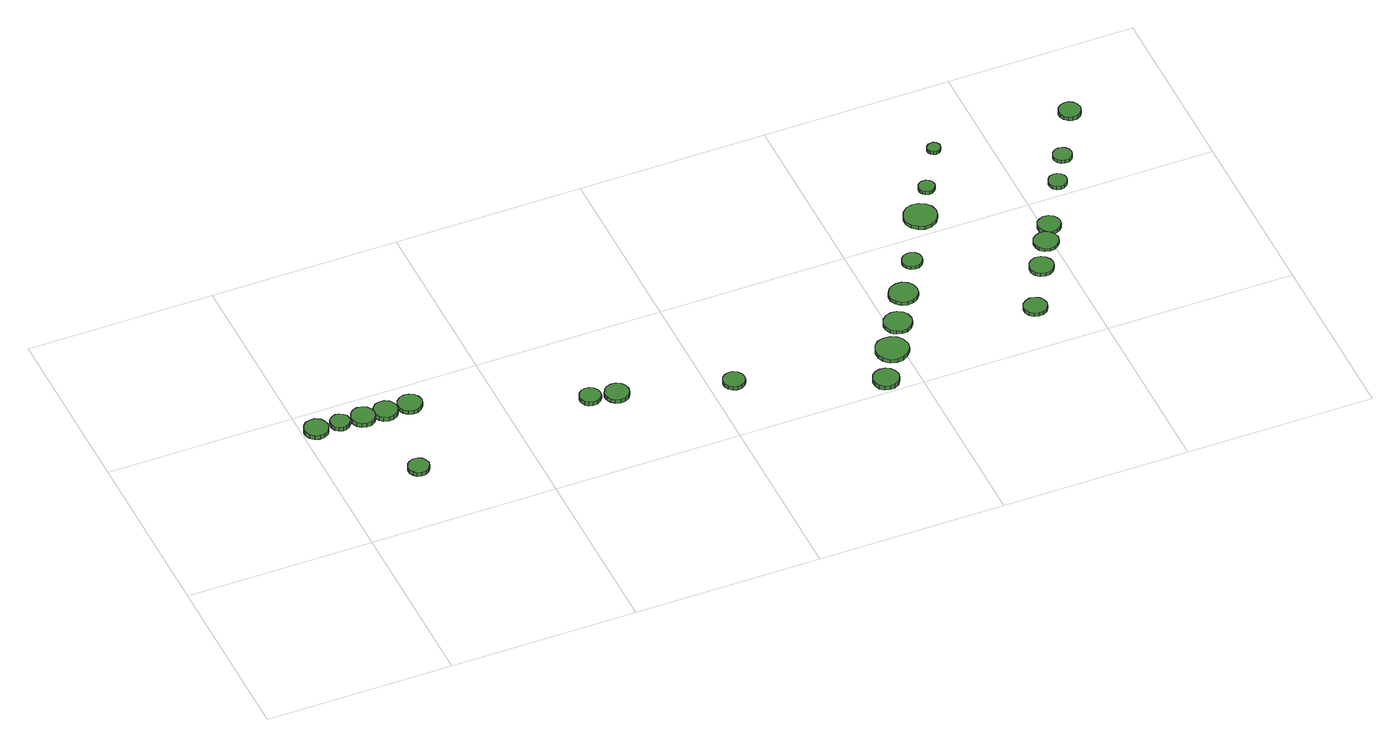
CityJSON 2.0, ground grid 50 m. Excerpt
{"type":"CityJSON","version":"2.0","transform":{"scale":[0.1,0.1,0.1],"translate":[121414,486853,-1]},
"CityObjects":{
"tree1":{"type":"SolitaryVegetationObject","attributes":{"function":"something"},"geometry":[{"type":"MultiSurface","lod":"1","boundaries":[[[0,1,2,3,4,5,6,7,8,9,10,11,12,13,14]],[[15,16,17,18,19,20,21,22,23,24,25,26,27,28,29]],[[0,29,28,1]],[[1,28,27,2]],[[2,27,26,3]],[[3,26,25,4]],[[4,25,24,5]],[[5,24,23,6]],[[6,23,22,7]],[[7,22,21,8]],[[8,21,20,9]],[[9,20,19,10]],[[10,19,18,11]],[[11,18,17,12]],[[12,17,16,13]],[[13,16,15,14]],[[14,15,29,0]]]}]},
"tree2":{"type":"SolitaryVegetationObject","attributes":{"function":"something"},"geometry":[{"type":"MultiSurface","lod":"1","boundaries":[[[30,31,32,33,34,35,36,37,38,39,40,41,42,43,44]],[[45,46,47,48,49,50,51,52,53,54,55,56,57,58,59]],[[30,59,58,31]],[[31,58,57,32]],[[32,57,56,33]],[[33,56,55,34]],[[34,55,54,35]],[[35,54,53,36]],[[36,53,52,37]],[[37,52,51,38]],[[38,51,50,39]],[[39,50,49,40]],[[40,49,48,41]],[[41,48,47,42]],[[42,47,46,43]],[[43,46,45,44]],[[44,45,59,30]]]}]},
"tree3":{"type":"SolitaryVegetationObject","attributes":{"function":"something"},"geometry":[{"type":"MultiSurface","lod":"1","boundaries":[[[60,61,62,63,64,65,66,67,68,69,70,71,72,73,74]],[[75,76,77,78,79,80,81,82,83,84,85,86,87,88,89]],[[60,89,88,61]],[[61,88,87,62]],[[62,87,86,63]],[[63,86,85,64]],[[64,85,84,65]],[[65,84,83,66]],[[66,83,82,67]],[[67,82,81,68]],[[68,81,80,69]],[[69,80,79,70]],[[70,79,78,71]],[[71,78,77,72]],[[72,77,76,73]],[[73,76,75,74]],[[74,75,89,60]]]}]},
"tree4":{"type":"SolitaryVegetationObject","attributes":{"function":"something"},"geometry":[{"type":"MultiSurface","lod":"1","boundaries":[[[90,91,92,93,94,95,96,97,98,99,100,101,102,103,104]],[[105,106,107,108,109,110,111,112,113,114,115,116,117,118,119]],[[90,119,118,91]],[[91,118,117,92]],[[92,117,116,93]],[[93,116,115,94]],[[94,115,114,95]],[[95,114,113,96]],[[96,113,112,97]],[[97,112,111,98]],[[98,111,110,99]],[[99,110,109,100]],[[100,109,108,101]],[[101,108,107,102]],[[102,107,106,103]],[[103,106,105,104]],[[104,105,119,90]]]}]},
"tree5":{"type":"SolitaryVegetationObject","attributes":{"function":"something"},"geometry":[{"type":"MultiSurface","lod":"1","boundaries":[[[120,121,122,123,124,125,126,127,128,129,130,131,132,133,134]],[[135,136,137,138,139,140,141,142,143,144,145,146,147,148,149]],[[120,149,148,121]],[[121,148,147,122]],[[122,147,146,123]],[[123,146,145,124]],[[124,145,144,125]],[[125,144,143,126]],[[126,143,142,127]],[[127,142,141,128]],[[128,141,140,129]],[[129,140,139,130]],[[130,139,138,131]],[[131,138,137,132]],[[132,137,136,133]],[[133,136,135,134]],[[134,135,149,120]]]}]},
"tree6":{"type":"SolitaryVegetationObject","attributes":{"function":"something"},"geometry":[{"type":"MultiSurface","lod":"1","boundaries":[[[150,151,152,153,154,155,156,157,158,159,160,161,162,163,164]],[[165,166,167,168,169,170,171,172,173,174,175,176,177,178,179]],[[150,179,178,151]],[[151,178,177,152]],[[152,177,176,153]],[[153,176,175,154]],[[154,175,174,155]],[[155,174,173,156]],[[156,173,172,157]],[[157,172,171,158]],[[158,171,170,159]],[[159,170,169,160]],[[160,169,168,161]],[[161,168,167,162]],[[162,167,166,163]],[[163,166,165,164]],[[164,165,179,150]]]}]},
"tree7":{"type":"SolitaryVegetationObject","attributes":{"function":"something"},"geometry":[{"type":"MultiSurface","lod":"1","boundaries":[[[180,181,182,183,184,185,186,187,188,189,190,191,192,193,194]],[[195,196,197,198,199,200,201,202,203,204,205,206,207,208,209]],[[180,209,208,181]],[[181,208,207,182]],[[182,207,206,183]],[[183,206,205,184]],[[184,205,204,185]],[[185,204,203,186]],[[186,203,202,187]],[[187,202,201,188]],[[188,201,200,189]],[[189,200,199,190]],[[190,199,198,191]],[[191,198,197,192]],[[192,197,196,193]],[[193,196,195,194]],[[194,195,209,180]]]}]},
"tree8":{"type":"SolitaryVegetationObject","attributes":{"function":"something"},"geometry":[{"type":"MultiSurface","lod":"1","boundaries":[[[210,211,212,213,214,215,216,217,218,219,220,221,222,223,224]],[[225,226,227,228,229,230,231,232,233,234,235,236,237,238,239]],[[210,239,238,211]],[[211,238,237,212]],[[212,237,236,213]],[[213,236,235,214]],[[214,235,234,215]],[[215,234,233,216]],[[216,233,232,217]],[[217,232,231,218]],[[218,231,230,219]],[[219,230,229,220]],[[220,229,228,221]],[[221,228,227,222]],[[222,227,226,223]],[[223,226,225,224]],[[224,225,239,210]]]}]},
"tree9":{"type":"SolitaryVegetationObject","attributes":{"function":"something"},"geometry":[{"type":"MultiSurface","lod":"1","boundaries":[[[240,241,242,243,244,245,246,247,248,249,250,251,252,253,254]],[[255,256,257,258,259,260,261,262,263,264,265,266,267,268,269]],[[240,269,268,241]],[[241,268,267,242]],[[242,267,266,243]],[[243,266,265,244]],[[244,265,264,245]],[[245,264,263,246]],[[246,263,262,247]],[[247,262,261,248]],[[248,261,260,249]],[[249,260,259,250]],[[250,259,258,251]],[[251,258,257,252]],[[252,257,256,253]],[[253,256,255,254]],[[254,255,269,240]]]}]},
"tree10":{"type":"SolitaryVegetationObject","attributes":{"function":"something"},"geometry":[{"type":"MultiSurface","lod":"1","boundaries":[[[270,271,272,273,274,275,276,277,278,279,280,281,282,283,284]],[[285,286,287,288,289,290,291,292,293,294,295,296,297,298,299]],[[270,299,298,271]],[[271,298,297,272]],[[272,297,296,273]],[[273,296,295,274]],[[274,295,294,275]],[[275,294,293,276]],[[276,293,292,277]],[[277,292,291,278]],[[278,291,290,279]],[[279,290,289,280]],[[280,289,288,281]],[[281,288,287,282]],[[282,287,286,283]],[[283,286,285,284]],[[284,285,299,270]]]}]},
"tree11":{"type":"SolitaryVegetationObject","attributes":{"function":"something"},"geometry":[{"type":"MultiSurface","lod":"1","boundaries":[[[300,301,302,303,304,305,306,307,308,309,310,311,312,313,314]],[[315,316,317,318,319,320,321,322,323,324,325,326,327,328,329]],[[300,329,328,301]],[[301,328,327,302]],[[302,327,326,303]],[[303,326,325,304]],[[304,325,324,305]],[[305,324,323,306]],[[306,323,322,307]],[[307,322,321,308]],[[308,321,320,309]],[[309,320,319,310]],[[310,319,318,311]],[[311,318,317,312]],[[312,317,316,313]],[[313,316,315,314]],[[314,315,329,300]]]}]},
"tree12":{"type":"SolitaryVegetationObject","attributes":{"function":"something"},"geometry":[{"type":"MultiSurface","lod":"1","boundaries":[[[330,331,332,333,334,335,336,337,338,339,340,341,342,343,344]],[[345,346,347,348,349,350,351,352,353,354,355,356,357,358,359]],[[330,359,358,331]],[[331,358,357,332]],[[332,357,356,333]],[[333,356,355,334]],[[334,355,354,335]],[[335,354,353,336]],[[336,353,352,337]],[[337,352,351,338]],[[338,351,350,339]],[[339,350,349,340]],[[340,349,348,341]],[[341,348,347,342]],[[342,347,346,343]],[[343,346,345,344]],[[344,345,359,330]]]}]},
"tree13":{"type":"SolitaryVegetationObject","attributes":{"function":"something"},"geometry":[{"type":"MultiSurface","lod":"1","boundaries":[[[360,361,362,363,364,365,366,367,368,369,370,371,372,373,374]],[[375,376,377,378,379,380,381,382,383,384,385,386,387,388,389]],[[360,389,388,361]],[[361,388,387,362]],[[362,387,386,363]],[[363,386,385,364]],[[364,385,384,365]],[[365,384,383,366]],[[366,383,382,367]],[[367,382,381,368]],[[368,381,380,369]],[[369,380,379,370]],[[370,379,378,371]],[[371,378,377,372]],[[372,377,376,373]],[[373,376,375,374]],[[374,375,389,360]]]}]},
"tree14":{"type":"SolitaryVegetationObject","attributes":{"function":"something"},"geometry":[{"type":"MultiSurface","lod":"1","boundaries":[[[390,391,392,393,394,395,396,397,398,399,400,401,402,403,404]],[[405,406,407,408,409,410,411,412,413,414,415,416,417,418,419]],[[390,419,418,391]],[[391,418,417,392]],[[392,417,416,393]],[[393,416,415,394]],[[394,415,414,395]],[[395,414,413,396]],[[396,413,412,397]],[[397,412,411,398]],[[398,411,410,399]],[[399,410,409,400]],[[400,409,408,401]],[[401,408,407,402]],[[402,407,406,403]],[[403,406,405,404]],[[404,405,419,390]]]}]},
"tree15":{"type":"SolitaryVegetationObject","attributes":{"function":"something"},"geometry":[{"type":"MultiSurface","lod":"1","boundaries":[[[420,421,422,423,424,425,426,427,428,429,430,431,432,433,434]],[[435,436,437,438,439,440,441,442,443,444,445,446,447,448,449]],[[420,449,448,421]],[[421,448,447,422]],[[422,447,446,423]],[[423,446,445,424]],[[424,445,444,425]],[[425,444,443,426]],[[426,443,442,427]],[[427,442,441,428]],[[428,441,440,429]],[[429,440,439,430]],[[430,439,438,431]],[[431,438,437,432]],[[432,437,436,433]],[[433,436,435,434]],[[434,435,449,420]]]}]},
"tree16":{"type":"SolitaryVegetationObject","attributes":{"function":"something"},"geometry":[{"type":"MultiSurface","lod":"1","boundaries":[[[450,451,452,453,454,455,456,457,458,459,460,461,462,463,464]],[[465,466,467,468,469,470,471,472,473,474,475,476,477,478,479]],[[450,479,478,451]],[[451,478,477,452]],[[452,477,476,453]],[[453,476,475,454]],[[454,475,474,455]],[[455,474,473,456]],[[456,473,472,457]],[[457,472,471,458]],[[458,471,470,459]],[[459,470,469,460]],[[460,469,468,461]],[[461,468,467,462]],[[462,467,466,463]],[[463,466,465,464]],[[464,465,479,450]]]}]},
"tree17":{"type":"SolitaryVegetationObject","attributes":{"function":"something"},"geometry":[{"type":"MultiSurface","lod":"1","boundaries":[[[480,481,482,483,484,485,486,487,488,489,490,491,492,493,494]],[[495,496,497,498,499,500,501,502,503,504,505,506,507,508,509]],[[480,509,508,481]],[[481,508,507,482]],[[482,507,506,483]],[[483,506,505,484]],[[484,505,504,485]],[[485,504,503,486]],[[486,503,502,487]],[[487,502,501,488]],[[488,501,500,489]],[[489,500,499,490]],[[490,499,498,491]],[[491,498,497,492]],[[492,497,496,493]],[[493,496,495,494]],[[494,495,509,480]]]}]},
"tree18":{"type":"SolitaryVegetationObject","attributes":{"function":"something"},"geometry":[{"type":"MultiSurface","lod":"1","boundaries":[[[510,511,512,513,514,515,516,517,518,519,520,521,522,523,524]],[[525,526,527,528,529,530,531,532,533,534,535,536,537,538,539]],[[510,539,538,511]],[[511,538,537,512]],[[512,537,536,513]],[[513,536,535,514]],[[514,535,534,515]],[[515,534,533,516]],[[516,533,532,517]],[[517,532,531,518]],[[518,531,530,519]],[[519,530,529,520]],[[520,529,528,521]],[[521,528,527,522]],[[522,527,526,523]],[[523,526,525,524]],[[524,525,539,510]]]}]},
"tree19":{"type":"SolitaryVegetationObject","attributes":{"function":"something"},"geometry":[{"type":"MultiSurface","lod":"1","boundaries":[[[540,541,542,543,544,545,546,547,548,549,550,551,552,553,554]],[[555,556,557,558,559,560,561,562,563,564,565,566,567,568,569]],[[540,569,568,541]],[[541,568,567,542]],[[542,567,566,543]],[[543,566,565,544]],[[544,565,564,545]],[[545,564,563,546]],[[546,563,562,547]],[[547,562,561,548]],[[548,561,560,549]],[[549,560,559,550]],[[550,559,558,551]],[[551,558,557,552]],[[552,557,556,553]],[[553,556,555,554]],[[554,555,569,540]]]}]},
"tree20":{"type":"SolitaryVegetationObject","attributes":{"function":"something"},"geometry":[{"type":"MultiSurface","lod":"1","boundaries":[[[570,571,572,573,574,575,576,577,578,579,580,581,582,583,584]],[[585,586,587,588,589,590,591,592,593,594,595,596,597,598,599]],[[570,599,598,571]],[[571,598,597,572]],[[572,597,596,573]],[[573,596,595,574]],[[574,595,594,575]],[[575,594,593,576]],[[576,593,592,577]],[[577,592,591,578]],[[578,591,590,579]],[[579,590,589,580]],[[580,589,588,581]],[[581,588,587,582]],[[582,587,586,583]],[[583,586,585,584]],[[584,585,599,570]]]}]},
"tree21":{"type":"SolitaryVegetationObject","attributes":{"function":"something"},"geometry":[{"type":"MultiSurface","lod":"1","boundaries":[[[600,601,602,603,604,605,606,607,608,609,610,611,612,613,614]],[[615,616,617,618,619,620,621,622,623,624,625,626,627,628,629]],[[600,629,628,601]],[[601,628,627,602]],[[602,627,626,603]],[[603,626,625,604]],[[604,625,624,605]],[[605,624,623,606]],[[606,623,622,607]],[[607,622,621,608]],[[608,621,620,609]],[[609,620,619,610]],[[610,619,618,611]],[[611,618,617,612]],[[612,617,616,613]],[[613,616,615,614]],[[614,615,629,600]]]}]},
"tree22":{"type":"SolitaryVegetationObject","attributes":{"function":"something"},"geometry":[{"type":"MultiSurface","lod":"1","boundaries":[[[630,631,632,633,634,635,636,637,638,639,640,641,642,643,644]],[[645,646,647,648,649,650,651,652,653,654,655,656,657,658,659]],[[630,659,658,631]],[[631,658,657,632]],[[632,657,656,633]],[[633,656,655,634]],[[634,655,654,635]],[[635,654,653,636]],[[636,653,652,637]],[[637,652,651,638]],[[638,651,650,639]],[[639,650,649,640]],[[640,649,648,641]],[[641,648,647,642]],[[642,647,646,643]],[[643,646,645,644]],[[644,645,659,630]]]}]},
"tree23":{"type":"SolitaryVegetationObject","attributes":{"function":"something"},"geometry":[{"type":"MultiSurface","lod":"1","boundaries":[[[660,661,662,663,664,665,666,667,668,669,670,671,672,673,674]],[[675,676,677,678,679,680,681,682,683,684,685,686,687,688,689]],[[660,689,688,661]],[[661,688,687,662]],[[662,687,686,663]],[[663,686,685,664]],[[664,685,684,665]],[[665,684,683,666]],[[666,683,682,667]],[[667,682,681,668]],[[668,681,680,669]],[[669,680,679,670]],[[670,679,678,671]],[[671,678,677,672]],[[672,677,676,673]],[[673,676,675,674]],[[674,675,689,660]]]}]},
"tree24":{"type":"SolitaryVegetationObject","attributes":{"function":"something"},"geometry":[{"type":"MultiSurface","lod":"1","boundaries":[[[690,691,692,693,694,695,696,697,698,699,700,701,702,703,704]],[[705,706,707,708,709,710,711,712,713,714,715,716,717,718,719]],[[690,719,718,691]],[[691,718,717,692]],[[692,717,716,693]],[[693,716,715,694]],[[694,715,714,695]],[[695,714,713,696]],[[696,713,712,697]],[[697,712,711,698]],[[698,711,710,699]],[[699,710,709,700]],[[700,709,708,701]],[[701,708,707,702]],[[702,707,706,703]],[[703,706,705,704]],[[704,705,719,690]]]}]}
},
"vertices":[
[66,426,27],[63,439,27],[56,450,27],[44,457,27],[31,458,27],[18,454,27],[9,445,27],[3,433,27],[3,420,27],[9,408,27],[18,399,27],[31,395,27],[44,396,27],[56,403,27],[63,413,27],[63,413,14],[56,403,14],[44,396,14],[31,395,14],[18,399,14],[9,408,14],[3,420,14],[3,433,14],[9,445,14],[18,454,14],[31,458,14],[44,457,14],[56,450,14],[63,439,14],[66,426,14],
[125,427,25],[123,438,25],[116,446,25],[107,452,25],[96,453,25],[86,449,25],[78,442,25],[74,432,25],[74,422,25],[78,412,25],[86,405,25],[96,401,25],[107,402,25],[116,408,25],[123,416,25],[123,416,13],[116,408,13],[107,402,13],[96,401,13],[86,405,13],[78,412,13],[74,422,13],[74,432,13],[78,442,13],[86,449,13],[96,453,13],[107,452,13],[116,446,13],[123,438,13],[125,427,13],
[242,199,23],[239,210,23],[233,220,23],[223,226,23],[211,227,23],[200,223,23],[192,216,23],[187,205,23],[187,193,23],[192,183,23],[200,175,23],[211,172,23],[223,173,23],[233,179,23],[239,188,23],[239,188,11],[233,179,11],[223,173,11],[211,172,11],[200,175,11],[192,183,11],[187,193,11],[187,205,11],[192,216,11],[200,223,11],[211,227,11],[223,226,11],[233,220,11],[239,210,11],[242,199,11],
[192,423,25],[189,436,25],[182,447,25],[170,453,25],[157,455,25],[144,451,25],[135,442,25],[129,430,25],[129,417,25],[135,405,25],[144,396,25],[157,392,25],[170,393,25],[182,400,25],[189,410,25],[189,410,12],[182,400,12],[170,393,12],[157,392,12],[144,396,12],[135,405,12],[129,417,12],[129,430,12],[135,442,12],[144,451,12],[157,455,12],[170,453,12],[182,447,12],[189,436,12],[192,423,12],
[252,422,25],[249,435,25],[242,445,25],[230,452,25],[217,453,25],[204,449,25],[195,440,25],[189,428,25],[189,415,25],[195,403,25],[204,394,25],[217,390,25],[230,392,25],[242,398,25],[249,409,25],[249,409,12],[242,398,12],[230,392,12],[217,390,12],[204,394,12],[195,403,12],[189,415,12],[189,428,12],[195,440,12],[204,449,12],[217,453,12],[230,452,12],[242,445,12],[249,435,12],[252,422,12],
[319,422,23],[316,435,23],[308,446,23],[297,453,23],[284,454,23],[271,450,23],[261,441,23],[256,429,23],[256,416,23],[261,404,23],[271,395,23],[284,391,23],[297,392,23],[308,399,23],[316,409,23],[316,409,11],[308,399,11],[297,392,11],[284,391,11],[271,395,11],[261,404,11],[256,416,11],[256,429,11],[261,441,11],[271,450,11],[284,454,11],[297,453,11],[308,446,11],[316,435,11],[319,422,11],
[740,274,19],[738,285,19],[731,294,19],[721,300,19],[709,301,19],[698,298,19],[690,290,19],[685,279,19],[685,268,19],[690,257,19],[698,250,19],[709,246,19],[721,247,19],[731,253,19],[738,262,19],[738,262,7],[731,253,7],[721,247,7],[709,246,7],[698,250,7],[690,257,7],[685,268,7],[685,279,7],[690,290,7],[698,298,7],[709,301,7],[721,300,7],[731,294,7],[738,285,7],[740,274,7],
[810,259,19],[807,272,19],[800,282,19],[788,289,19],[775,290,19],[762,286,19],[753,278,19],[747,265,19],[747,252,19],[753,240,19],[762,231,19],[775,227,19],[788,229,19],[800,235,19],[807,246,19],[807,246,7],[800,235,7],[788,229,7],[775,227,7],[762,231,7],[753,240,7],[747,252,7],[747,265,7],[753,278,7],[762,286,7],[775,290,7],[788,289,7],[800,282,7],[807,272,7],[810,259,7],
[1093,186,18],[1091,197,18],[1084,207,18],[1073,213,18],[1062,214,18],[1050,210,18],[1041,202,18],[1037,192,18],[1037,180,18],[1041,169,18],[1050,161,18],[1062,157,18],[1073,158,18],[1084,164,18],[1091,174,18],[1091,174,7],[1084,164,7],[1073,158,7],[1062,157,7],[1050,161,7],[1041,169,7],[1037,180,7],[1037,192,7],[1041,202,7],[1050,210,7],[1062,214,7],[1073,213,7],[1084,207,7],[1091,197,7],[1093,186,7],
[1448,39,21],[1445,52,21],[1437,64,21],[1425,71,21],[1411,72,21],[1397,68,21],[1387,59,21],[1381,46,21],[1381,32,21],[1387,19,21],[1397,9,21],[1411,5,21],[1425,6,21],[1437,13,21],[1445,25,21],[1445,25,8],[1437,13,8],[1425,6,8],[1411,5,8],[1397,9,8],[1387,19,8],[1381,32,8],[1381,46,8],[1387,59,8],[1397,68,8],[1411,72,8],[1425,71,8],[1437,64,8],[1445,52,8],[1448,39,8],
[1516,135,18],[1512,153,18],[1501,167,18],[1486,176,18],[1468,178,18],[1450,173,18],[1437,161,18],[1430,144,18],[1430,126,18],[1437,109,18],[1450,97,18],[1468,92,18],[1486,94,18],[1501,103,18],[1512,117,18],[1512,117,7],[1501,103,7],[1486,94,7],[1468,92,7],[1450,97,7],[1437,109,7],[1430,126,7],[1430,144,7],[1437,161,7],[1450,173,7],[1468,178,7],[1486,176,7],[1501,167,7],[1512,153,7],[1516,135,7],
[1562,221,17],[1559,236,17],[1550,249,17],[1537,257,17],[1521,258,17],[1507,253,17],[1495,243,17],[1489,229,17],[1489,214,17],[1495,200,17],[1507,190,17],[1521,185,17],[1537,186,17],[1550,194,17],[1559,206,17],[1559,206,7],[1550,194,7],[1537,186,7],[1521,185,7],[1507,190,7],[1495,200,7],[1489,214,7],[1489,229,7],[1495,243,7],[1507,253,7],[1521,258,7],[1537,257,7],[1550,249,7],[1559,236,7],[1562,221,7],
[1618,315,17],[1615,330,17],[1606,343,17],[1592,351,17],[1576,352,17],[1561,347,17],[1550,337,17],[1543,322,17],[1543,307,17],[1550,292,17],[1561,282,17],[1576,277,17],[1592,279,17],[1606,286,17],[1615,299,17],[1615,299,7],[1606,286,7],[1592,279,7],[1576,277,7],[1561,282,7],[1550,292,7],[1543,307,7],[1543,322,7],[1550,337,7],[1561,347,7],[1576,352,7],[1592,351,7],[1606,343,7],[1615,330,7],[1618,315,7],
[1676,419,16],[1674,430,16],[1667,439,16],[1657,444,16],[1646,445,16],[1636,442,16],[1628,434,16],[1623,424,16],[1623,413,16],[1628,403,16],[1636,396,16],[1646,392,16],[1657,393,16],[1667,399,16],[1674,408,16],[1674,408,7],[1667,399,7],[1657,393,7],[1646,392,7],[1636,396,7],[1628,403,7],[1623,413,7],[1623,424,7],[1628,434,7],[1636,442,7],[1646,445,7],[1657,444,7],[1667,439,7],[1674,430,7],[1676,419,7],
[1778,563,16],[1774,581,16],[1763,595,16],[1747,604,16],[1729,606,16],[1712,601,16],[1698,588,16],[1691,572,16],[1691,554,16],[1698,537,16],[1712,525,16],[1729,519,16],[1747,521,16],[1763,530,16],[1774,545,16],[1774,545,6],[1763,530,6],[1747,521,6],[1729,519,6],[1712,525,6],[1698,537,6],[1691,554,6],[1691,572,6],[1698,588,6],[1712,601,6],[1729,606,6],[1747,604,6],[1763,595,6],[1774,581,6],[1778,563,6],
[1894,139,17],[1891,152,17],[1884,162,17],[1873,168,17],[1860,170,17],[1848,166,17],[1838,157,17],[1833,145,17],[1833,133,17],[1838,121,17],[1848,113,17],[1860,109,17],[1873,110,17],[1884,116,17],[1891,127,17],[1891,127,7],[1884,116,7],[1873,110,7],[1860,109,7],[1848,113,7],[1838,121,7],[1833,133,7],[1833,145,7],[1838,157,7],[1848,166,7],[1860,170,7],[1873,168,7],[1884,162,7],[1891,152,7],[1894,139,7],
[1813,656,16],[1811,665,16],[1805,672,16],[1798,676,16],[1789,677,16],[1780,674,16],[1774,668,16],[1770,660,16],[1770,651,16],[1774,643,16],[1780,637,16],[1789,634,16],[1798,635,16],[1805,640,16],[1811,647,16],[1811,647,6],[1805,640,6],[1798,635,6],[1789,634,6],[1780,637,6],[1774,643,6],[1770,651,6],[1770,660,6],[1774,668,6],[1780,674,6],[1789,677,6],[1798,676,6],[1805,672,6],[1811,665,6],[1813,656,6],
[1969,271,17],[1966,284,17],[1958,295,17],[1947,301,17],[1934,303,17],[1921,299,17],[1911,290,17],[1906,278,17],[1906,264,17],[1911,252,17],[1921,243,17],[1934,239,17],[1947,241,17],[1958,247,17],[1966,258,17],[1966,258,7],[1958,247,7],[1947,241,7],[1934,239,7],[1921,243,7],[1911,252,7],[1906,264,7],[1906,278,7],[1911,290,7],[1921,299,7],[1934,303,7],[1947,301,7],[1958,295,7],[1966,284,7],[1969,271,7],
[2017,352,16],[2014,365,16],[2006,376,16],[1994,383,16],[1981,384,16],[1968,380,16],[1958,371,16],[1953,359,16],[1953,345,16],[1958,333,16],[1968,324,16],[1981,320,16],[1994,321,16],[2006,328,16],[2014,339,16],[2014,339,7],[2006,328,7],[1994,321,7],[1981,320,7],[1968,324,7],[1958,333,7],[1953,345,7],[1953,359,7],[1958,371,7],[1968,380,7],[1981,384,7],[1994,383,7],[2006,376,7],[2014,365,7],[2017,352,7],
[1883,781,16],[1881,788,16],[1877,794,16],[1871,798,16],[1864,798,16],[1857,796,16],[1851,791,16],[1848,785,16],[1848,777,16],[1851,771,16],[1857,766,16],[1864,764,16],[1871,764,16],[1877,768,16],[1881,774,16],[1881,774,6],[1877,768,6],[1871,764,6],[1864,764,6],[1857,766,6],[1851,771,6],[1848,777,6],[1848,785,6],[1851,791,6],[1857,796,6],[1864,798,6],[1871,798,6],[1877,794,6],[1881,788,6],[1883,781,6],
[2045,405,17],[2043,417,17],[2036,427,17],[2025,434,17],[2012,435,17],[2001,431,17],[1991,423,17],[1986,411,17],[1986,399,17],[1991,387,17],[2001,379,17],[2012,375,17],[2025,377,17],[2036,383,17],[2043,393,17],[2043,393,6],[2036,383,6],[2025,377,6],[2012,375,6],[2001,379,6],[1991,387,6],[1986,399,6],[1986,411,6],[1991,423,6],[2001,431,6],[2012,435,6],[2025,434,6],[2036,427,6],[2043,417,6],[2045,405,6],
[2124,546,16],[2122,556,16],[2116,564,16],[2107,569,16],[2097,570,16],[2087,567,16],[2080,560,16],[2076,551,16],[2076,541,16],[2080,531,16],[2087,525,16],[2097,521,16],[2107,522,16],[2116,528,16],[2122,536,16],[2122,536,6],[2116,528,6],[2107,522,6],[2097,521,6],[2087,525,6],[2080,531,6],[2076,541,6],[2076,551,6],[2080,560,6],[2087,567,6],[2097,570,6],[2107,569,6],[2116,564,6],[2122,556,6],[2124,546,6],
[2174,630,16],[2172,640,16],[2166,648,16],[2157,653,16],[2147,655,16],[2137,651,16],[2129,645,16],[2125,635,16],[2125,625,16],[2129,616,16],[2137,609,16],[2147,606,16],[2157,607,16],[2166,612,16],[2172,620,16],[2172,620,6],[2166,612,6],[2157,607,6],[2147,606,6],[2137,609,6],[2129,616,6],[2125,625,6],[2125,635,6],[2129,645,6],[2137,651,6],[2147,655,6],[2157,653,6],[2166,648,6],[2172,640,6],[2174,630,6],
[2260,773,17],[2257,785,17],[2250,795,17],[2240,801,17],[2227,802,17],[2216,798,17],[2207,790,17],[2202,779,17],[2202,767,17],[2207,756,17],[2216,748,17],[2227,744,17],[2240,745,17],[2250,751,17],[2257,761,17],[2257,761,6],[2250,751,6],[2240,745,6],[2227,744,6],[2216,748,6],[2207,756,6],[2202,767,6],[2202,779,6],[2207,790,6],[2216,798,6],[2227,802,6],[2240,801,6],[2250,795,6],[2257,785,6],[2260,773,6]
]}
